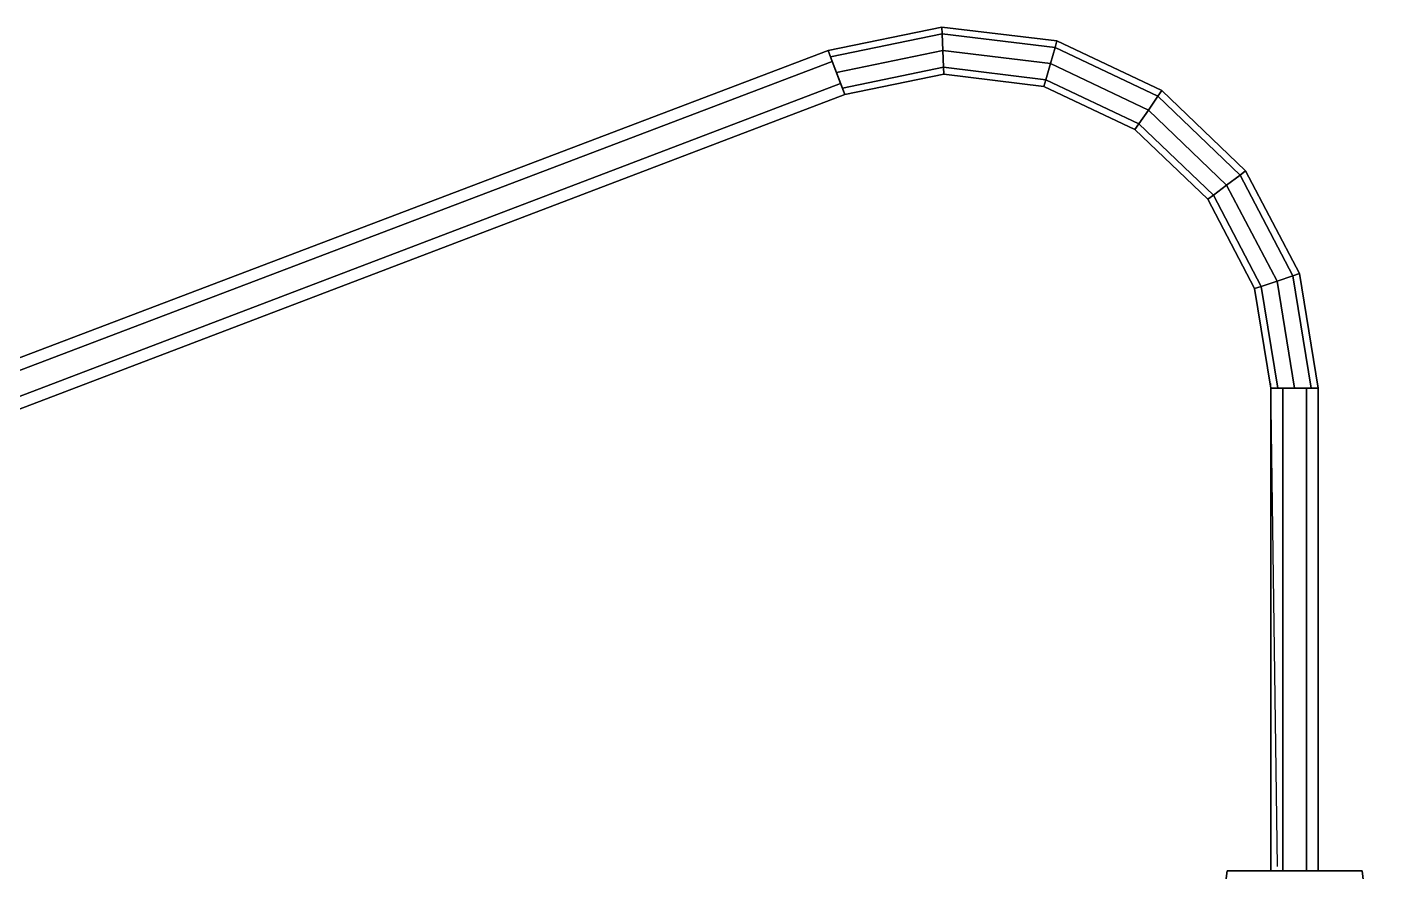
# Model space of a CAD drawing. Header units: millimetres. Extents: x 4513 to 24862, y 3359 to 11488.
# Drawn here: x 5066.9 to 5182.8, y 11016.1 to 11088.5 of the extents above; entities that cross this region are included whole.
import ezdxf

# ---------------------------------------------------------------- set-up
doc = ezdxf.new("R2010")
doc.units = ezdxf.units.MM

msp = doc.modelspace()

# ---------------------------------------------------------------- linework, layer by layer
msp.add_line((5174.1, 11016.59), (5173.53, 11057.97))
at = {"invisible_edges": 12}
for points in [[(5145.33, 11088.52, 7.24), (5135.59, 11086.52, 7.24), (5135.8, 11085.96, 8.67)], [(5135.59, 11086.52, 7.24), (5145.33, 11088.52, 7.24), (5145.36, 11087.93, 5.8)], [(5135.8, 11085.96, 8.67), (5145.36, 11087.93, 8.67), (5145.33, 11088.52, 7.24)], [(5155.21, 11087.33, 7.24), (5145.33, 11088.52, 7.24), (5145.36, 11087.93, 8.67)], [(5145.33, 11088.52, 7.24), (5155.21, 11087.33, 7.24), (5155.04, 11086.76, 5.8)], [(5155.04, 11086.76, 5.8), (5145.36, 11087.93, 5.8), (5145.33, 11088.52, 7.24)], [(5145.36, 11087.93, 5.8), (5135.8, 11085.96, 5.8), (5135.59, 11086.52, 7.24)], [(5145.36, 11087.93, 8.67), (5135.8, 11085.96, 8.67), (5136.31, 11084.63, 9.26)], [(5135.8, 11085.96, 5.8), (5145.36, 11087.93, 5.8), (5145.42, 11086.5, 5.21)], [(5136.31, 11084.63, 9.26), (5145.42, 11086.5, 9.26), (5145.36, 11087.93, 8.67)], [(5145.36, 11087.93, 8.67), (5155.04, 11086.76, 8.67), (5155.21, 11087.33, 7.24)], [(5155.04, 11086.76, 8.67), (5145.36, 11087.93, 8.67), (5145.42, 11086.5, 9.26)], [(5145.36, 11087.93, 5.8), (5155.04, 11086.76, 5.8), (5154.64, 11085.39, 5.21)], [(5154.64, 11085.39, 5.21), (5145.42, 11086.5, 5.21), (5145.36, 11087.93, 5.8)], [(5164.19, 11083.08, 7.24), (5155.21, 11087.33, 7.24), (5155.04, 11086.76, 8.67)], [(5163.86, 11082.59, 5.8), (5155.04, 11086.76, 5.8), (5155.21, 11087.33, 7.24)], [(5155.21, 11087.33, 7.24), (5164.19, 11083.08, 7.24), (5163.86, 11082.59, 5.8)], [(5135.59, 11086.52, 7.24), (5042.62, 11051.18, 7.24), (5043.01, 11050.23, 8.99)], [(5042.62, 11051.18, 7.24), (5135.59, 11086.52, 7.24), (5135.95, 11085.57, 5.48)], [(5043.01, 11050.23, 8.99), (5135.95, 11085.57, 8.99), (5135.59, 11086.52, 7.24)], [(5145.42, 11086.5, 5.21), (5136.31, 11084.63, 5.21), (5135.8, 11085.96, 5.8)], [(5145.42, 11086.5, 9.26), (5136.31, 11084.63, 9.26), (5136.82, 11083.29, 8.67)], [(5136.31, 11084.63, 5.21), (5145.42, 11086.5, 5.21), (5145.48, 11085.07, 5.8)], [(5136.82, 11083.29, 8.67), (5145.48, 11085.07, 8.67), (5145.42, 11086.5, 9.26)], [(5145.42, 11086.5, 9.26), (5154.64, 11085.39, 9.26), (5155.04, 11086.76, 8.67)], [(5154.64, 11085.39, 9.26), (5145.42, 11086.5, 9.26), (5145.48, 11085.07, 8.67)], [(5145.42, 11086.5, 5.21), (5154.64, 11085.39, 5.21), (5154.25, 11084.01, 5.8)], [(5154.25, 11084.01, 5.8), (5145.48, 11085.07, 5.8), (5145.42, 11086.5, 5.21)], [(5163.86, 11082.59, 8.67), (5155.04, 11086.76, 8.67), (5154.64, 11085.39, 9.26)], [(5163.04, 11081.41, 5.21), (5154.64, 11085.39, 5.21), (5155.04, 11086.76, 5.8)], [(5155.04, 11086.76, 8.67), (5163.86, 11082.59, 8.67), (5164.19, 11083.08, 7.24)], [(5155.04, 11086.76, 5.8), (5163.86, 11082.59, 5.8), (5163.04, 11081.41, 5.21)], [(5135.95, 11085.57, 5.48), (5043.01, 11050.23, 5.48), (5042.62, 11051.18, 7.24)], [(5135.95, 11085.57, 8.99), (5043.01, 11050.23, 8.99), (5043.81, 11048.32, 8.99)], [(5043.01, 11050.23, 5.48), (5135.95, 11085.57, 5.48), (5136.67, 11083.68, 5.48)], [(5043.81, 11048.32, 8.99), (5136.67, 11083.68, 8.99), (5135.95, 11085.57, 8.99)], [(5145.48, 11085.07, 5.8), (5136.82, 11083.29, 5.8), (5136.31, 11084.63, 5.21)], [(5145.48, 11085.07, 8.67), (5136.82, 11083.29, 8.67), (5137.03, 11082.73, 7.24)], [(5136.82, 11083.29, 5.8), (5145.48, 11085.07, 5.8), (5145.5, 11084.47, 7.24)], [(5137.03, 11082.73, 7.24), (5145.5, 11084.47, 7.24), (5145.48, 11085.07, 8.67)], [(5145.48, 11085.07, 8.67), (5154.25, 11084.01, 8.67), (5154.64, 11085.39, 9.26)], [(5154.25, 11084.01, 8.67), (5145.48, 11085.07, 8.67), (5145.5, 11084.47, 7.24)], [(5145.48, 11085.07, 5.8), (5154.25, 11084.01, 5.8), (5154.08, 11083.44, 7.24)], [(5154.08, 11083.44, 7.24), (5145.5, 11084.47, 7.24), (5145.48, 11085.07, 5.8)], [(5163.04, 11081.41, 9.26), (5154.64, 11085.39, 9.26), (5154.25, 11084.01, 8.67)], [(5162.23, 11080.23, 5.8), (5154.25, 11084.01, 5.8), (5154.64, 11085.39, 5.21)], [(5154.64, 11085.39, 9.26), (5163.04, 11081.41, 9.26), (5163.86, 11082.59, 8.67)], [(5154.64, 11085.39, 5.21), (5163.04, 11081.41, 5.21), (5162.23, 11080.23, 5.8)], [(5145.5, 11084.47, 7.24), (5137.03, 11082.73, 7.24), (5136.82, 11083.29, 5.8)], [(5145.5, 11084.47, 7.24), (5154.08, 11083.44, 7.24), (5154.25, 11084.01, 8.67)], [(5162.23, 11080.23, 8.67), (5154.25, 11084.01, 8.67), (5154.08, 11083.44, 7.24)], [(5161.89, 11079.74, 7.24), (5154.08, 11083.44, 7.24), (5154.25, 11084.01, 5.8)], [(5154.25, 11084.01, 8.67), (5162.23, 11080.23, 8.67), (5163.04, 11081.41, 9.26)], [(5154.25, 11084.01, 5.8), (5162.23, 11080.23, 5.8), (5161.89, 11079.74, 7.24)], [(5136.67, 11083.68, 5.48), (5043.81, 11048.32, 5.48), (5043.01, 11050.23, 5.48)], [(5136.67, 11083.68, 8.99), (5043.81, 11048.32, 8.99), (5044.23, 11047.38, 7.24)], [(5043.81, 11048.32, 5.48), (5136.67, 11083.68, 5.48), (5137.03, 11082.73, 7.24)], [(5137.03, 11082.73, 7.24), (5044.23, 11047.38, 7.24), (5043.81, 11048.32, 5.48)], [(5044.23, 11047.38, 7.24), (5137.03, 11082.73, 7.24), (5136.67, 11083.68, 8.99)], [(5154.08, 11083.44, 7.24), (5161.89, 11079.74, 7.24), (5162.23, 11080.23, 8.67)], [(5170.9, 11075.84, 8.67), (5163.86, 11082.59, 8.67), (5163.04, 11081.41, 9.26)], [(5169.75, 11074.98, 5.21), (5163.04, 11081.41, 5.21), (5163.86, 11082.59, 5.8)], [(5171.37, 11076.19, 7.24), (5164.19, 11083.08, 7.24), (5163.86, 11082.59, 8.67)], [(5170.9, 11075.84, 5.8), (5163.86, 11082.59, 5.8), (5164.19, 11083.08, 7.24)], [(5163.86, 11082.59, 8.67), (5170.9, 11075.84, 8.67), (5171.37, 11076.19, 7.24)], [(5163.86, 11082.59, 5.8), (5170.9, 11075.84, 5.8), (5169.75, 11074.98, 5.21)], [(5164.19, 11083.08, 7.24), (5171.37, 11076.19, 7.24), (5170.9, 11075.84, 5.8)], [(5169.75, 11074.98, 9.26), (5163.04, 11081.41, 9.26), (5162.23, 11080.23, 8.67)], [(5168.61, 11074.11, 5.8), (5162.23, 11080.23, 5.8), (5163.04, 11081.41, 5.21)], [(5163.04, 11081.41, 9.26), (5169.75, 11074.98, 9.26), (5170.9, 11075.84, 8.67)], [(5163.04, 11081.41, 5.21), (5169.75, 11074.98, 5.21), (5168.61, 11074.11, 5.8)], [(5168.61, 11074.11, 8.67), (5162.23, 11080.23, 8.67), (5161.89, 11079.74, 7.24)], [(5168.13, 11073.76, 7.24), (5161.89, 11079.74, 7.24), (5162.23, 11080.23, 5.8)], [(5162.23, 11080.23, 8.67), (5168.61, 11074.11, 8.67), (5169.75, 11074.98, 9.26)], [(5162.23, 11080.23, 5.8), (5168.61, 11074.11, 5.8), (5168.13, 11073.76, 7.24)], [(5161.89, 11079.74, 7.24), (5168.13, 11073.76, 7.24), (5168.61, 11074.11, 8.67)], [(5175.43, 11067.2, 8.67), (5170.9, 11075.84, 8.67), (5169.75, 11074.98, 9.26)], [(5174.07, 11066.75, 5.21), (5169.75, 11074.98, 5.21), (5170.9, 11075.84, 5.8)], [(5175.99, 11067.39, 7.24), (5171.37, 11076.19, 7.24), (5170.9, 11075.84, 8.67)], [(5175.43, 11067.2, 5.8), (5170.9, 11075.84, 5.8), (5171.37, 11076.19, 7.24)], [(5170.9, 11075.84, 8.67), (5175.43, 11067.2, 8.67), (5175.99, 11067.39, 7.24)], [(5170.9, 11075.84, 5.8), (5175.43, 11067.2, 5.8), (5174.07, 11066.75, 5.21)], [(5171.37, 11076.19, 7.24), (5175.99, 11067.39, 7.24), (5175.43, 11067.2, 5.8)], [(5174.07, 11066.75, 9.26), (5169.75, 11074.98, 9.26), (5168.61, 11074.11, 8.67)], [(5172.71, 11066.29, 5.8), (5168.61, 11074.11, 5.8), (5169.75, 11074.98, 5.21)], [(5169.75, 11074.98, 9.26), (5174.07, 11066.75, 9.26), (5175.43, 11067.2, 8.67)], [(5169.75, 11074.98, 5.21), (5174.07, 11066.75, 5.21), (5172.71, 11066.29, 5.8)], [(5172.71, 11066.29, 8.67), (5168.61, 11074.11, 8.67), (5168.13, 11073.76, 7.24)], [(5172.15, 11066.11, 7.24), (5168.13, 11073.76, 7.24), (5168.61, 11074.11, 5.8)], [(5168.13, 11073.76, 7.24), (5172.15, 11066.11, 7.24), (5172.71, 11066.29, 8.67)], [(5168.61, 11074.11, 8.67), (5172.71, 11066.29, 8.67), (5174.07, 11066.75, 9.26)], [(5168.61, 11074.11, 5.8), (5172.71, 11066.29, 5.8), (5172.15, 11066.11, 7.24)], [(5175.56, 11057.57, 9.26), (5174.07, 11066.75, 9.26), (5172.71, 11066.29, 8.67)], [(5174.13, 11057.57, 5.8), (5172.71, 11066.29, 5.8), (5174.07, 11066.75, 5.21)], [(5177, 11057.57, 8.67), (5175.43, 11067.2, 8.67), (5174.07, 11066.75, 9.26)], [(5175.56, 11057.57, 5.21), (5174.07, 11066.75, 5.21), (5175.43, 11067.2, 5.8)], [(5174.07, 11066.75, 9.26), (5175.56, 11057.57, 9.26), (5177, 11057.57, 8.67)], [(5174.07, 11066.75, 5.21), (5175.56, 11057.57, 5.21), (5174.13, 11057.57, 5.8)], [(5177.59, 11057.57, 7.24), (5175.99, 11067.39, 7.24), (5175.43, 11067.2, 8.67)], [(5177, 11057.57, 5.8), (5175.43, 11067.2, 5.8), (5175.99, 11067.39, 7.24)], [(5175.43, 11067.2, 8.67), (5177, 11057.57, 8.67), (5177.59, 11057.57, 7.24)], [(5175.43, 11067.2, 5.8), (5177, 11057.57, 5.8), (5175.56, 11057.57, 5.21)], [(5175.99, 11067.39, 7.24), (5177.59, 11057.57, 7.24), (5177, 11057.57, 5.8)], [(5174.13, 11057.57, 8.67), (5172.71, 11066.29, 8.67), (5172.15, 11066.11, 7.24)], [(5173.54, 11057.57, 7.24), (5172.15, 11066.11, 7.24), (5172.71, 11066.29, 5.8)], [(5172.15, 11066.11, 7.24), (5173.54, 11057.57, 7.24), (5174.13, 11057.57, 8.67)], [(5172.71, 11066.29, 8.67), (5174.13, 11057.57, 8.67), (5175.56, 11057.57, 9.26)], [(5172.71, 11066.29, 5.8), (5174.13, 11057.57, 5.8), (5173.54, 11057.57, 7.24)], [(5174.55, 11057.57, 8.99), (5173.54, 11057.57, 7.24), (5173.54, 11016.21, 7.24)], [(5173.54, 11016.21, 7.24), (5174.55, 11016.21, 8.99), (5174.55, 11057.57, 8.99)], [(5173.54, 11057.57, 7.24), (5174.55, 11057.57, 5.48), (5174.55, 11016.21, 5.48)], [(5174.55, 11016.21, 5.48), (5173.54, 11016.21, 7.24), (5173.54, 11057.57, 7.24)], [(5176.58, 11057.57, 8.99), (5174.55, 11057.57, 8.99), (5174.55, 11016.21, 8.99)], [(5174.55, 11016.21, 8.99), (5176.58, 11016.21, 8.99), (5176.58, 11057.57, 8.99)], [(5174.55, 11057.57, 5.48), (5176.58, 11057.57, 5.48), (5176.58, 11016.21, 5.48)], [(5176.58, 11016.21, 5.48), (5174.55, 11016.21, 5.48), (5174.55, 11057.57, 5.48)], [(5177.59, 11057.57, 7.24), (5176.58, 11057.57, 8.99), (5176.58, 11016.21, 8.99)], [(5176.58, 11016.21, 8.99), (5177.59, 11016.21, 7.24), (5177.59, 11057.57, 7.24)], [(5176.58, 11057.57, 5.48), (5177.59, 11057.57, 7.24), (5177.59, 11016.21, 7.24)], [(5177.59, 11016.21, 7.24), (5176.58, 11016.21, 5.48), (5176.58, 11057.57, 5.48)], [(5182.8, 11004.63, 0), (5168.33, 11004.63, 0), (5169.78, 11016.21, 1.45)], [(5169.78, 11016.21, 13.03), (5168.33, 11004.63, 14.47), (5182.8, 11004.63, 14.47)], [(5169.78, 11016.21, 13.03), (5169.78, 11016.21, 1.45), (5168.33, 11004.63, 0)], [(5168.33, 11004.63, 0), (5168.33, 11004.63, 14.47), (5169.78, 11016.21, 13.03)], [(5169.78, 11016.21, 1.45), (5181.35, 11016.21, 1.45), (5182.8, 11004.63, 0)], [(5182.8, 11004.63, 14.47), (5181.35, 11016.21, 13.03), (5169.78, 11016.21, 13.03)], [(5181.35, 11016.21, 13.03), (5181.35, 11016.21, 1.45), (5169.78, 11016.21, 1.45)], [(5169.78, 11016.21, 1.45), (5169.78, 11016.21, 13.03), (5181.35, 11016.21, 13.03)], [(5181.35, 11016.21, 13.03), (5182.8, 11004.63, 14.47), (5182.8, 11004.63, 0)], [(5182.8, 11004.63, 0), (5181.35, 11016.21, 1.45), (5181.35, 11016.21, 13.03)]]:
    msp.add_3dface(points, dxfattribs=at)

doc.saveas('drawing.dxf')
